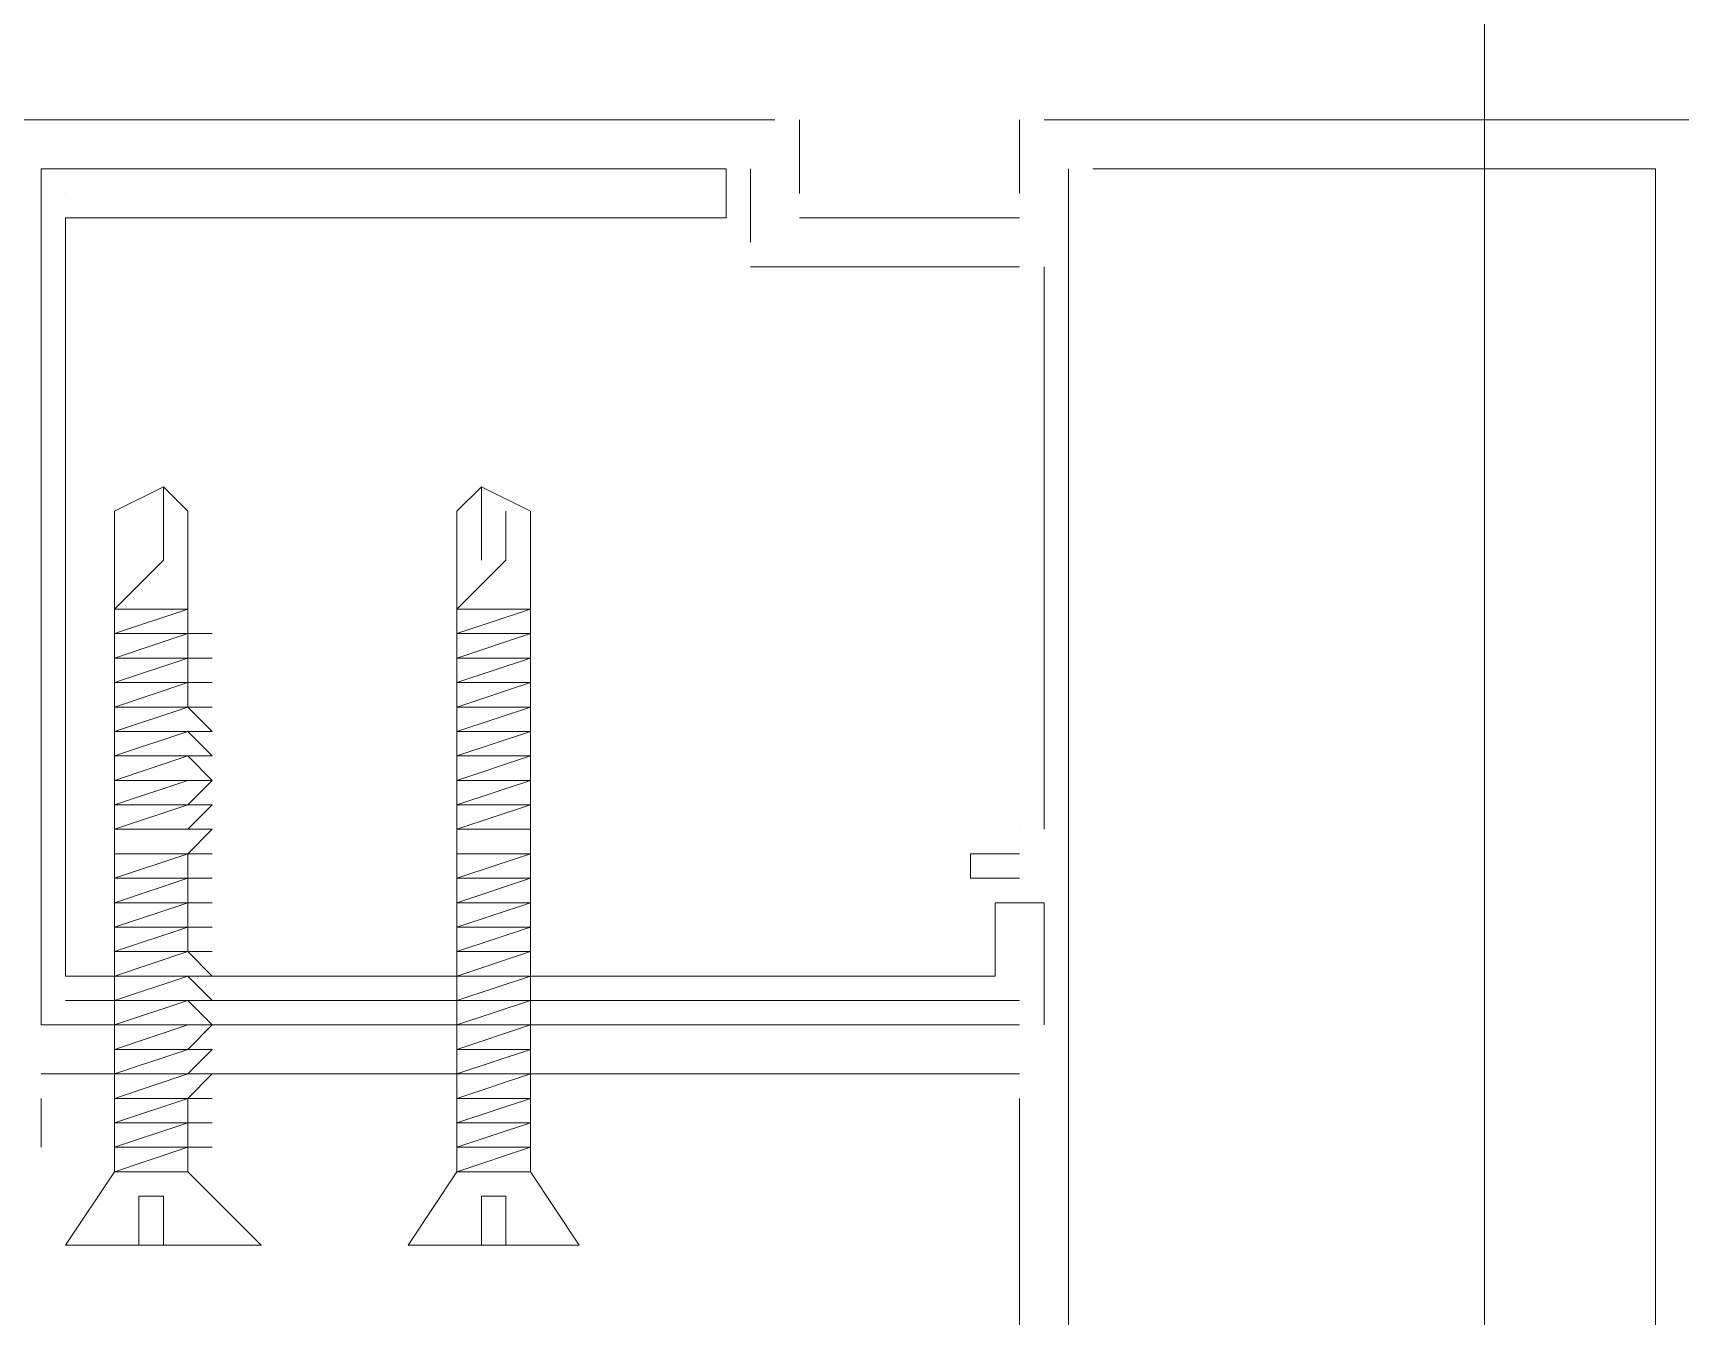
# Model space of a CAD drawing. Header units: millimetres. Extents: x 906 to 41302, y 848 to 28850.
# Drawn here: x 22566.5 to 22637.8, y 18494.5 to 18550 of the extents above; entities that cross this region are included whole.
import ezdxf

# ---------------------------------------------------------------- set-up
doc = ezdxf.new("R2010")
doc.units = ezdxf.units.MM
doc.layers.add('PDF_X-단위세대$및$주동평면도$A-DOOR', color=7, linetype='Continuous')
doc.layers.add('PDF_X-단위세대$및$주동평면도$A-ST-AXIS-CEN', color=7, linetype='Continuous')

msp = doc.modelspace()

# ---------------------------------------------------------------- linework, layer by layer
at = {"layer": 'PDF_X-단위세대$및$주동평면도$A-DOOR', "lineweight": 9}
for points in [[(22598.606, 18546.245), (22582.731, 18546.245), (22555.214, 18546.245)], [(22582.731, 18546.245), (22582.731, 18546.245)], [(22598.606, 18546.245), (22598.606, 18546.245)], [(22599.664, 18543.07), (22599.664, 18546.245)], [(22599.664, 18546.245), (22599.664, 18546.245)], [(22609.189, 18543.07), (22609.189, 18546.245)], [(22609.189, 18546.245), (22609.189, 18546.245)], [(22664.223, 18546.245), (22610.248, 18546.245)], [(22610.248, 18546.245), (22610.248, 18546.245)], [(22609.189, 18507.087), (22566.856, 18507.087), (22566.856, 18544.128), (22596.489, 18544.128)], [(22566.856, 18544.128), (22566.856, 18544.128)], [(22567.914, 18544.128), (22596.489, 18544.128), (22596.489, 18542.012), (22567.914, 18542.012), (22567.914, 18509.203), (22608.131, 18509.203), (22608.131, 18512.378), (22610.248, 18512.378), (22610.248, 18508.145)], [(22567.914, 18544.128), (22567.914, 18544.128)], [(22596.489, 18544.128), (22596.489, 18544.128)], [(22596.489, 18544.128), (22596.489, 18544.128)], [(22597.548, 18544.128), (22597.548, 18540.953)], [(22597.548, 18544.128), (22597.548, 18544.128)], [(22611.306, 18544.128), (22611.306, 18492.27)], [(22611.306, 18544.128), (22611.306, 18544.128)], [(22612.364, 18544.128), (22636.706, 18544.128), (22636.706, 18483.803), (22616.598, 18483.803)], [(22612.364, 18544.128), (22612.364, 18544.128)], [(22636.706, 18544.128), (22636.706, 18544.128)], [(22566.856, 18508.145), (22566.856, 18543.07)], [(22566.856, 18543.07), (22566.856, 18543.07)], [(22567.914, 18543.07), (22567.914, 18543.07)], [(22599.664, 18543.07), (22599.664, 18543.07)], [(22609.189, 18543.07), (22609.189, 18543.07)], [(22567.914, 18542.012), (22567.914, 18542.012)], [(22596.489, 18542.012), (22596.489, 18542.012)], [(22609.189, 18542.012), (22599.664, 18542.012)], [(22599.664, 18542.012), (22599.664, 18542.012)], [(22609.189, 18542.012), (22609.189, 18542.012)], [(22597.548, 18540.953), (22597.548, 18540.953)], [(22597.548, 18539.895), (22609.189, 18539.895)], [(22597.548, 18539.895), (22597.548, 18539.895)], [(22609.189, 18539.895), (22609.189, 18539.895)], [(22610.248, 18515.553), (22610.248, 18539.895)], [(22610.248, 18539.895), (22610.248, 18539.895)], [(22572.148, 18530.37), (22572.148, 18530.37)], [(22572.148, 18530.37), (22572.148, 18527.195), (22572.148, 18529.312)], [(22585.906, 18530.37), (22585.906, 18530.37)], [(22585.906, 18530.37), (22585.906, 18527.195)], [(22573.206, 18529.312), (22573.206, 18529.312)], [(22584.848, 18525.078), (22586.964, 18527.195), (22586.964, 18529.312)], [(22588.023, 18529.312), (22588.023, 18529.312)], [(22570.031, 18525.078), (22572.148, 18527.195)], [(22570.031, 18525.078), (22570.031, 18525.078)], [(22570.031, 18524.02), (22573.206, 18525.078), (22570.031, 18524.02)], [(22573.206, 18525.078), (22573.206, 18525.078)], [(22573.206, 18525.078), (22573.206, 18525.078)], [(22573.206, 18525.078), (22573.206, 18525.078)], [(22573.206, 18524.02), (22573.206, 18525.078), (22573.206, 18524.02)], [(22584.848, 18525.078), (22584.848, 18525.078)], [(22584.848, 18524.02), (22588.023, 18525.078), (22584.848, 18524.02)], [(22588.023, 18525.078), (22588.023, 18525.078)], [(22588.023, 18525.078), (22588.023, 18525.078)], [(22588.023, 18525.078), (22588.023, 18525.078)], [(22588.023, 18524.02), (22588.023, 18525.078), (22588.023, 18524.02)], [(22570.031, 18524.02), (22570.031, 18524.02)], [(22570.031, 18524.02), (22570.031, 18524.02)], [(22570.031, 18524.02), (22570.031, 18524.02)], [(22573.206, 18524.02), (22573.206, 18524.02)], [(22573.206, 18524.02), (22573.206, 18524.02)], [(22573.206, 18524.02), (22573.206, 18524.02)], [(22573.206, 18524.02), (22573.206, 18524.02)], [(22573.206, 18524.02), (22573.206, 18524.02)], [(22573.206, 18524.02), (22573.206, 18524.02)], [(22573.206, 18524.02), (22573.206, 18524.02)], [(22573.206, 18524.02), (22573.206, 18524.02)], [(22573.206, 18524.02), (22573.206, 18524.02)], [(22573.206, 18524.02), (22573.206, 18524.02)], [(22573.206, 18524.02), (22573.206, 18524.02)], [(22574.264, 18524.02), (22574.264, 18524.02)], [(22574.264, 18524.02), (22574.264, 18524.02)], [(22574.264, 18524.02), (22574.264, 18524.02)], [(22574.264, 18524.02), (22574.264, 18524.02)], [(22584.848, 18524.02), (22584.848, 18524.02)], [(22584.848, 18524.02), (22584.848, 18524.02)], [(22584.848, 18524.02), (22584.848, 18524.02)], [(22588.023, 18524.02), (22588.023, 18524.02)], [(22588.023, 18524.02), (22588.023, 18524.02)], [(22588.023, 18524.02), (22588.023, 18524.02)], [(22588.023, 18524.02), (22588.023, 18524.02)], [(22588.023, 18524.02), (22588.023, 18524.02)], [(22588.023, 18524.02), (22588.023, 18524.02)], [(22588.023, 18524.02), (22588.023, 18524.02)], [(22570.031, 18522.962), (22570.031, 18522.962)], [(22570.031, 18522.962), (22570.031, 18522.962)], [(22570.031, 18522.962), (22570.031, 18522.962)], [(22570.031, 18522.962), (22570.031, 18522.962)], [(22570.031, 18522.962), (22570.031, 18522.962)], [(22570.031, 18522.962), (22570.031, 18522.962)], [(22573.206, 18522.962), (22573.206, 18522.962)], [(22573.206, 18522.962), (22573.206, 18522.962)], [(22573.206, 18522.962), (22573.206, 18522.962)], [(22573.206, 18522.962), (22573.206, 18522.962)], [(22573.206, 18522.962), (22573.206, 18522.962)], [(22573.206, 18522.962), (22573.206, 18522.962)], [(22573.206, 18522.962), (22573.206, 18522.962)], [(22573.206, 18522.962), (22573.206, 18522.962)], [(22574.264, 18522.962), (22574.264, 18522.962)], [(22574.264, 18522.962), (22574.264, 18522.962)], [(22574.264, 18522.962), (22574.264, 18522.962)], [(22574.264, 18522.962), (22574.264, 18522.962)], [(22584.848, 18522.962), (22584.848, 18522.962)], [(22584.848, 18522.962), (22584.848, 18522.962)], [(22584.848, 18522.962), (22584.848, 18522.962)], [(22584.848, 18522.962), (22584.848, 18522.962)], [(22584.848, 18522.962), (22584.848, 18522.962)], [(22584.848, 18522.962), (22584.848, 18522.962)], [(22588.023, 18522.962), (22588.023, 18522.962)], [(22588.023, 18522.962), (22588.023, 18522.962)], [(22588.023, 18522.962), (22588.023, 18522.962)], [(22588.023, 18522.962), (22588.023, 18522.962)], [(22588.023, 18522.962), (22588.023, 18522.962)], [(22570.031, 18521.903), (22570.031, 18521.903)], [(22574.264, 18520.845), (22573.206, 18520.845), (22573.206, 18521.903), (22570.031, 18521.903), (22570.031, 18520.845), (22570.031, 18519.787)], [(22570.031, 18521.903), (22570.031, 18521.903)], [(22570.031, 18521.903), (22570.031, 18521.903)], [(22570.031, 18521.903), (22570.031, 18521.903)], [(22570.031, 18521.903), (22570.031, 18521.903)], [(22570.031, 18521.903), (22570.031, 18521.903)], [(22573.206, 18521.903), (22573.206, 18521.903)], [(22573.206, 18521.903), (22573.206, 18521.903)], [(22573.206, 18521.903), (22573.206, 18521.903)], [(22573.206, 18521.903), (22573.206, 18521.903)], [(22573.206, 18521.903), (22573.206, 18521.903)], [(22574.264, 18521.903), (22574.264, 18521.903)], [(22574.264, 18521.903), (22574.264, 18521.903)], [(22584.848, 18521.903), (22584.848, 18521.903)], [(22584.848, 18520.845), (22588.023, 18520.845), (22588.023, 18521.903), (22584.848, 18521.903), (22584.848, 18520.845), (22584.848, 18519.787)], [(22584.848, 18521.903), (22584.848, 18521.903)], [(22584.848, 18521.903), (22584.848, 18521.903)], [(22584.848, 18521.903), (22584.848, 18521.903)], [(22584.848, 18521.903), (22584.848, 18521.903)], [(22584.848, 18521.903), (22584.848, 18521.903)], [(22588.023, 18521.903), (22588.023, 18521.903)], [(22588.023, 18521.903), (22588.023, 18521.903)], [(22588.023, 18521.903), (22588.023, 18521.903)], [(22588.023, 18521.903), (22588.023, 18521.903)], [(22570.031, 18520.845), (22570.031, 18520.845)], [(22570.031, 18520.845), (22570.031, 18520.845)], [(22573.206, 18520.845), (22570.031, 18520.845)], [(22570.031, 18519.787), (22573.206, 18520.845), (22570.031, 18519.787)], [(22570.031, 18520.845), (22570.031, 18520.845)], [(22570.031, 18519.787), (22573.206, 18520.845), (22570.031, 18519.787)], [(22570.031, 18520.845), (22570.031, 18520.845)], [(22573.206, 18520.845), (22573.206, 18520.845)], [(22573.206, 18520.845), (22573.206, 18520.845)], [(22573.206, 18520.845), (22573.206, 18520.845)], [(22573.206, 18520.845), (22573.206, 18520.845)], [(22573.206, 18520.845), (22573.206, 18520.845)], [(22573.206, 18520.845), (22573.206, 18520.845)], [(22573.206, 18520.845), (22573.206, 18520.845)], [(22573.206, 18520.845), (22573.206, 18520.845)], [(22573.206, 18520.845), (22573.206, 18520.845)], [(22574.264, 18520.845), (22574.264, 18520.845)], [(22574.264, 18520.845), (22574.264, 18520.845)], [(22584.848, 18520.845), (22584.848, 18520.845)], [(22584.848, 18520.845), (22584.848, 18520.845)], [(22584.848, 18519.787), (22588.023, 18520.845), (22584.848, 18519.787)], [(22584.848, 18520.845), (22584.848, 18520.845)], [(22584.848, 18519.787), (22588.023, 18520.845), (22584.848, 18519.787)], [(22584.848, 18520.845), (22584.848, 18520.845)], [(22588.023, 18520.845), (22588.023, 18520.845)], [(22588.023, 18520.845), (22588.023, 18520.845)], [(22588.023, 18520.845), (22588.023, 18520.845)], [(22588.023, 18520.845), (22588.023, 18520.845)], [(22588.023, 18520.845), (22588.023, 18520.845)], [(22588.023, 18520.845), (22588.023, 18520.845)], [(22588.023, 18520.845), (22588.023, 18520.845)], [(22588.023, 18520.845), (22588.023, 18520.845)], [(22588.023, 18520.845), (22588.023, 18520.845)], [(22570.031, 18519.787), (22570.031, 18519.787)], [(22570.031, 18519.787), (22570.031, 18519.787)], [(22570.031, 18519.787), (22570.031, 18519.787)], [(22573.206, 18519.787), (22570.031, 18518.728)], [(22570.031, 18519.787), (22570.031, 18519.787)], [(22570.031, 18519.787), (22570.031, 18519.787)], [(22573.206, 18519.787), (22573.206, 18519.787)], [(22573.206, 18519.787), (22573.206, 18519.787)], [(22573.206, 18519.787), (22573.206, 18519.787)], [(22573.206, 18519.787), (22573.206, 18519.787)], [(22573.206, 18519.787), (22573.206, 18519.787)], [(22573.206, 18519.787), (22573.206, 18519.787)], [(22574.264, 18519.787), (22574.264, 18519.787)], [(22574.264, 18519.787), (22574.264, 18519.787)], [(22574.264, 18519.787), (22574.264, 18519.787)], [(22574.264, 18519.787), (22574.264, 18519.787)], [(22584.848, 18519.787), (22584.848, 18519.787)], [(22584.848, 18519.787), (22584.848, 18519.787)], [(22584.848, 18519.787), (22584.848, 18519.787)], [(22588.023, 18519.787), (22584.848, 18518.728)], [(22584.848, 18519.787), (22584.848, 18519.787)], [(22584.848, 18519.787), (22584.848, 18519.787)], [(22588.023, 18519.787), (22588.023, 18519.787)], [(22588.023, 18519.787), (22588.023, 18519.787)], [(22588.023, 18519.787), (22588.023, 18519.787)], [(22588.023, 18519.787), (22588.023, 18519.787)], [(22588.023, 18519.787), (22588.023, 18519.787)], [(22588.023, 18519.787), (22588.023, 18519.787)], [(22570.031, 18518.728), (22570.031, 18518.728)], [(22573.206, 18518.728), (22570.031, 18517.67)], [(22570.031, 18518.728), (22570.031, 18518.728)], [(22570.031, 18518.728), (22570.031, 18518.728)], [(22570.031, 18518.728), (22570.031, 18518.728)], [(22573.206, 18518.728), (22573.206, 18518.728)], [(22573.206, 18518.728), (22573.206, 18518.728)], [(22573.206, 18518.728), (22573.206, 18518.728)], [(22573.206, 18518.728), (22573.206, 18518.728)], [(22573.206, 18518.728), (22573.206, 18518.728)], [(22574.264, 18518.728), (22574.264, 18518.728)], [(22574.264, 18518.728), (22574.264, 18518.728)], [(22584.848, 18518.728), (22584.848, 18518.728)], [(22588.023, 18518.728), (22584.848, 18517.67)], [(22584.848, 18518.728), (22584.848, 18518.728)], [(22584.848, 18518.728), (22584.848, 18518.728)], [(22584.848, 18518.728), (22584.848, 18518.728)], [(22588.023, 18518.728), (22588.023, 18518.728)], [(22588.023, 18518.728), (22588.023, 18518.728)], [(22588.023, 18518.728), (22588.023, 18518.728)], [(22588.023, 18518.728), (22588.023, 18518.728)], [(22588.023, 18518.728), (22588.023, 18518.728)], [(22570.031, 18517.67), (22570.031, 18517.67)], [(22570.031, 18517.67), (22570.031, 18517.67)], [(22570.031, 18517.67), (22570.031, 18517.67)], [(22570.031, 18517.67), (22570.031, 18517.67)], [(22573.206, 18517.67), (22573.206, 18517.67)], [(22573.206, 18517.67), (22573.206, 18517.67)], [(22573.206, 18517.67), (22573.206, 18517.67)], [(22574.264, 18517.67), (22574.264, 18517.67)], [(22574.264, 18517.67), (22574.264, 18517.67)], [(22574.264, 18517.67), (22574.264, 18517.67)], [(22574.264, 18517.67), (22574.264, 18517.67)], [(22584.848, 18517.67), (22584.848, 18517.67)], [(22584.848, 18517.67), (22584.848, 18517.67)], [(22584.848, 18517.67), (22584.848, 18517.67)], [(22584.848, 18517.67), (22584.848, 18517.67)], [(22588.023, 18517.67), (22588.023, 18517.67)], [(22588.023, 18517.67), (22588.023, 18517.67)], [(22588.023, 18517.67), (22588.023, 18517.67)], [(22588.023, 18517.67), (22588.023, 18517.67)], [(22570.031, 18516.612), (22570.031, 18516.612)], [(22570.031, 18516.612), (22570.031, 18516.612)], [(22570.031, 18516.612), (22570.031, 18516.612)], [(22573.206, 18516.612), (22573.206, 18516.612)], [(22573.206, 18516.612), (22573.206, 18516.612)], [(22573.206, 18516.612), (22573.206, 18516.612)], [(22573.206, 18516.612), (22573.206, 18516.612)], [(22574.264, 18516.612), (22574.264, 18516.612)], [(22574.264, 18516.612), (22574.264, 18516.612)], [(22584.848, 18516.612), (22584.848, 18516.612)], [(22584.848, 18516.612), (22584.848, 18516.612)], [(22584.848, 18516.612), (22584.848, 18516.612)], [(22588.023, 18516.612), (22588.023, 18516.612)], [(22588.023, 18516.612), (22588.023, 18516.612)], [(22588.023, 18516.612), (22588.023, 18516.612)], [(22588.023, 18516.612), (22588.023, 18516.612)], [(22588.023, 18516.612), (22588.023, 18516.612)], [(22570.031, 18515.553), (22570.031, 18515.553)], [(22570.031, 18515.553), (22570.031, 18515.553)], [(22570.031, 18515.553), (22570.031, 18515.553)], [(22570.031, 18515.553), (22570.031, 18515.553)], [(22570.031, 18515.553), (22570.031, 18515.553)], [(22570.031, 18515.553), (22573.206, 18515.553), (22570.031, 18515.553)], [(22570.031, 18515.553), (22570.031, 18515.553)], [(22570.031, 18515.553), (22570.031, 18515.553)], [(22570.031, 18515.553), (22570.031, 18515.553)], [(22573.206, 18515.553), (22573.206, 18515.553)], [(22573.206, 18515.553), (22573.206, 18515.553)], [(22573.206, 18515.553), (22573.206, 18515.553)], [(22573.206, 18515.553), (22573.206, 18515.553)], [(22573.206, 18515.553), (22573.206, 18515.553)], [(22573.206, 18515.553), (22573.206, 18515.553)], [(22574.264, 18515.553), (22574.264, 18515.553)], [(22574.264, 18515.553), (22574.264, 18515.553)], [(22574.264, 18515.553), (22574.264, 18515.553)], [(22574.264, 18515.553), (22574.264, 18515.553)], [(22584.848, 18515.553), (22584.848, 18515.553)], [(22584.848, 18515.553), (22584.848, 18515.553)], [(22584.848, 18515.553), (22584.848, 18515.553)], [(22584.848, 18515.553), (22584.848, 18515.553)], [(22584.848, 18515.553), (22584.848, 18515.553)], [(22584.848, 18515.553), (22588.023, 18515.553), (22584.848, 18515.553)], [(22584.848, 18515.553), (22584.848, 18515.553)], [(22584.848, 18515.553), (22584.848, 18515.553)], [(22584.848, 18515.553), (22584.848, 18515.553)], [(22588.023, 18515.553), (22588.023, 18515.553)], [(22588.023, 18515.553), (22588.023, 18515.553)], [(22588.023, 18515.553), (22588.023, 18515.553)], [(22588.023, 18515.553), (22588.023, 18515.553)], [(22588.023, 18515.553), (22588.023, 18515.553)], [(22588.023, 18515.553), (22588.023, 18515.553)], [(22588.023, 18515.553), (22588.023, 18515.553)], [(22609.189, 18515.553), (22609.189, 18515.553)], [(22610.248, 18515.553), (22610.248, 18515.553)], [(22570.031, 18514.495), (22570.031, 18514.495)], [(22570.031, 18514.495), (22570.031, 18514.495)], [(22573.206, 18514.495), (22570.031, 18514.495), (22573.206, 18514.495)], [(22570.031, 18514.495), (22570.031, 18514.495)], [(22573.206, 18514.495), (22570.031, 18514.495), (22573.206, 18514.495)], [(22570.031, 18514.495), (22570.031, 18514.495)], [(22570.031, 18514.495), (22570.031, 18514.495)], [(22570.031, 18514.495), (22570.031, 18514.495)], [(22573.206, 18514.495), (22573.206, 18514.495)], [(22573.206, 18514.495), (22573.206, 18514.495)], [(22573.206, 18514.495), (22573.206, 18514.495)], [(22573.206, 18514.495), (22573.206, 18514.495)], [(22573.206, 18514.495), (22573.206, 18514.495)], [(22573.206, 18514.495), (22573.206, 18514.495)], [(22573.206, 18514.495), (22573.206, 18514.495)], [(22573.206, 18514.495), (22573.206, 18514.495)], [(22573.206, 18514.495), (22573.206, 18514.495)], [(22574.264, 18514.495), (22574.264, 18514.495)], [(22574.264, 18514.495), (22574.264, 18514.495)], [(22574.264, 18514.495), (22574.264, 18514.495)], [(22574.264, 18514.495), (22574.264, 18514.495)], [(22584.848, 18514.495), (22584.848, 18514.495)], [(22584.848, 18514.495), (22584.848, 18514.495)], [(22588.023, 18514.495), (22584.848, 18514.495), (22588.023, 18514.495)], [(22584.848, 18514.495), (22584.848, 18514.495)], [(22588.023, 18514.495), (22584.848, 18514.495), (22588.023, 18514.495)], [(22584.848, 18514.495), (22584.848, 18514.495)], [(22584.848, 18514.495), (22584.848, 18514.495)], [(22584.848, 18514.495), (22584.848, 18514.495)], [(22588.023, 18514.495), (22588.023, 18514.495)], [(22588.023, 18514.495), (22588.023, 18514.495)], [(22588.023, 18514.495), (22588.023, 18514.495)], [(22588.023, 18514.495), (22588.023, 18514.495)], [(22588.023, 18514.495), (22588.023, 18514.495)], [(22588.023, 18514.495), (22588.023, 18514.495)], [(22609.189, 18513.437), (22607.073, 18513.437), (22607.073, 18514.495), (22609.189, 18514.495)], [(22607.073, 18514.495), (22607.073, 18514.495)], [(22607.073, 18514.495), (22607.073, 18514.495)], [(22609.189, 18514.495), (22609.189, 18514.495)], [(22570.031, 18511.32), (22570.031, 18512.378), (22573.206, 18512.378), (22574.264, 18512.378), (22573.206, 18512.378), (22574.264, 18512.378), (22573.206, 18512.378), (22573.206, 18513.437), (22570.031, 18513.437)], [(22570.031, 18513.437), (22570.031, 18513.437)], [(22570.031, 18513.437), (22570.031, 18513.437)], [(22570.031, 18513.437), (22570.031, 18513.437)], [(22570.031, 18513.437), (22570.031, 18513.437)], [(22573.206, 18513.437), (22573.206, 18513.437)], [(22573.206, 18513.437), (22573.206, 18513.437)], [(22573.206, 18513.437), (22573.206, 18513.437)], [(22573.206, 18513.437), (22573.206, 18513.437)], [(22573.206, 18513.437), (22573.206, 18513.437)], [(22574.264, 18513.437), (22574.264, 18513.437)], [(22574.264, 18513.437), (22574.264, 18513.437)], [(22584.848, 18511.32), (22584.848, 18512.378), (22588.023, 18512.378), (22588.023, 18513.437), (22584.848, 18513.437)], [(22584.848, 18513.437), (22584.848, 18513.437)], [(22584.848, 18513.437), (22584.848, 18513.437)], [(22584.848, 18513.437), (22584.848, 18513.437)], [(22584.848, 18513.437), (22584.848, 18513.437)], [(22588.023, 18513.437), (22588.023, 18513.437)], [(22588.023, 18513.437), (22588.023, 18513.437)], [(22588.023, 18513.437), (22588.023, 18513.437)], [(22607.073, 18513.437), (22607.073, 18513.437)], [(22609.189, 18513.437), (22609.189, 18513.437)], [(22570.031, 18512.378), (22570.031, 18512.378)], [(22570.031, 18512.378), (22570.031, 18512.378)], [(22570.031, 18512.378), (22570.031, 18512.378)], [(22570.031, 18511.32), (22573.206, 18512.378), (22570.031, 18511.32)], [(22570.031, 18512.378), (22570.031, 18512.378)], [(22573.206, 18512.378), (22573.206, 18512.378)], [(22573.206, 18512.378), (22573.206, 18512.378)], [(22573.206, 18512.378), (22573.206, 18512.378)], [(22573.206, 18512.378), (22573.206, 18512.378)], [(22573.206, 18511.32), (22573.206, 18512.378), (22573.206, 18511.32)], [(22573.206, 18512.378), (22573.206, 18512.378)], [(22573.206, 18512.378), (22573.206, 18512.378)], [(22574.264, 18512.378), (22574.264, 18512.378)], [(22584.848, 18512.378), (22584.848, 18512.378)], [(22584.848, 18512.378), (22584.848, 18512.378)], [(22584.848, 18512.378), (22584.848, 18512.378)], [(22584.848, 18511.32), (22588.023, 18512.378), (22584.848, 18511.32)], [(22584.848, 18512.378), (22584.848, 18512.378)], [(22588.023, 18512.378), (22588.023, 18512.378)], [(22588.023, 18512.378), (22588.023, 18512.378)], [(22588.023, 18512.378), (22588.023, 18512.378)], [(22588.023, 18511.32), (22588.023, 18512.378), (22588.023, 18511.32)], [(22588.023, 18512.378), (22588.023, 18512.378)], [(22608.131, 18512.378), (22608.131, 18512.378)], [(22609.189, 18512.378), (22609.189, 18512.378)], [(22610.248, 18512.378), (22610.248, 18512.378)], [(22610.248, 18507.087), (22610.248, 18512.378)], [(22610.248, 18512.378), (22610.248, 18512.378)], [(22570.031, 18511.32), (22570.031, 18511.32)], [(22570.031, 18511.32), (22570.031, 18511.32)], [(22570.031, 18511.32), (22570.031, 18511.32)], [(22570.031, 18511.32), (22570.031, 18511.32)], [(22570.031, 18511.32), (22570.031, 18511.32)], [(22570.031, 18511.32), (22570.031, 18511.32)], [(22573.206, 18511.32), (22573.206, 18511.32)], [(22573.206, 18511.32), (22573.206, 18511.32)], [(22573.206, 18511.32), (22573.206, 18511.32)], [(22573.206, 18511.32), (22573.206, 18511.32)], [(22573.206, 18511.32), (22573.206, 18511.32)], [(22573.206, 18511.32), (22573.206, 18511.32)], [(22573.206, 18511.32), (22573.206, 18511.32)], [(22573.206, 18511.32), (22573.206, 18511.32)], [(22573.206, 18511.32), (22573.206, 18511.32)], [(22573.206, 18511.32), (22573.206, 18511.32)], [(22573.206, 18511.32), (22573.206, 18511.32)], [(22574.264, 18511.32), (22574.264, 18511.32)], [(22574.264, 18511.32), (22574.264, 18511.32)], [(22574.264, 18511.32), (22574.264, 18511.32)], [(22574.264, 18511.32), (22574.264, 18511.32)], [(22584.848, 18511.32), (22584.848, 18511.32)], [(22584.848, 18511.32), (22584.848, 18511.32)], [(22584.848, 18511.32), (22584.848, 18511.32)], [(22584.848, 18511.32), (22584.848, 18511.32)], [(22584.848, 18511.32), (22584.848, 18511.32)], [(22584.848, 18511.32), (22584.848, 18511.32)], [(22588.023, 18511.32), (22588.023, 18511.32)], [(22588.023, 18511.32), (22588.023, 18511.32)], [(22588.023, 18511.32), (22588.023, 18511.32)], [(22588.023, 18511.32), (22588.023, 18511.32)], [(22588.023, 18511.32), (22588.023, 18511.32)], [(22588.023, 18511.32), (22588.023, 18511.32)], [(22588.023, 18511.32), (22588.023, 18511.32)], [(22570.031, 18510.262), (22570.031, 18510.262)], [(22570.031, 18510.262), (22570.031, 18510.262)], [(22573.206, 18510.262), (22570.031, 18509.203), (22573.206, 18510.262)], [(22570.031, 18510.262), (22570.031, 18510.262)], [(22570.031, 18510.262), (22570.031, 18510.262)], [(22570.031, 18510.262), (22570.031, 18510.262)], [(22570.031, 18510.262), (22570.031, 18510.262)], [(22570.031, 18510.262), (22570.031, 18510.262)], [(22573.206, 18510.262), (22570.031, 18509.203)], [(22570.031, 18510.262), (22570.031, 18510.262)], [(22573.206, 18510.262), (22573.206, 18510.262)], [(22573.206, 18510.262), (22573.206, 18510.262)], [(22573.206, 18510.262), (22573.206, 18510.262)], [(22573.206, 18510.262), (22573.206, 18510.262)], [(22573.206, 18510.262), (22573.206, 18510.262)], [(22573.206, 18510.262), (22573.206, 18510.262)], [(22573.206, 18510.262), (22573.206, 18510.262)], [(22574.264, 18510.262), (22574.264, 18510.262)], [(22574.264, 18510.262), (22574.264, 18510.262)], [(22574.264, 18510.262), (22574.264, 18510.262)], [(22574.264, 18510.262), (22574.264, 18510.262)], [(22584.848, 18510.262), (22584.848, 18510.262)], [(22584.848, 18510.262), (22584.848, 18510.262)], [(22588.023, 18510.262), (22584.848, 18509.203), (22588.023, 18510.262)], [(22584.848, 18510.262), (22584.848, 18510.262)], [(22584.848, 18510.262), (22584.848, 18510.262)], [(22584.848, 18510.262), (22584.848, 18510.262)], [(22584.848, 18510.262), (22584.848, 18510.262)], [(22584.848, 18510.262), (22584.848, 18510.262)], [(22588.023, 18510.262), (22584.848, 18509.203)], [(22584.848, 18510.262), (22584.848, 18510.262)], [(22588.023, 18510.262), (22588.023, 18510.262)], [(22588.023, 18510.262), (22588.023, 18510.262)], [(22588.023, 18510.262), (22588.023, 18510.262)], [(22588.023, 18510.262), (22588.023, 18510.262)], [(22588.023, 18510.262), (22588.023, 18510.262)], [(22567.914, 18509.203), (22567.914, 18509.203)], [(22570.031, 18509.203), (22570.031, 18509.203)], [(22570.031, 18509.203), (22570.031, 18509.203)], [(22570.031, 18509.203), (22570.031, 18509.203)], [(22570.031, 18509.203), (22570.031, 18509.203)], [(22570.031, 18509.203), (22570.031, 18509.203)], [(22570.031, 18509.203), (22570.031, 18509.203)], [(22570.031, 18509.203), (22570.031, 18509.203)], [(22570.031, 18509.203), (22570.031, 18509.203)], [(22573.206, 18509.203), (22573.206, 18509.203)], [(22573.206, 18509.203), (22573.206, 18509.203)], [(22573.206, 18509.203), (22573.206, 18509.203)], [(22573.206, 18509.203), (22573.206, 18509.203)], [(22573.206, 18509.203), (22574.264, 18508.145), (22573.206, 18509.203)], [(22573.206, 18509.203), (22573.206, 18509.203)], [(22574.264, 18509.203), (22574.264, 18509.203)], [(22574.264, 18509.203), (22574.264, 18509.203)], [(22584.848, 18509.203), (22584.848, 18509.203)], [(22584.848, 18509.203), (22584.848, 18509.203)], [(22584.848, 18509.203), (22584.848, 18509.203)], [(22584.848, 18509.203), (22584.848, 18509.203)], [(22584.848, 18509.203), (22584.848, 18509.203)], [(22584.848, 18509.203), (22584.848, 18509.203)], [(22584.848, 18509.203), (22584.848, 18509.203)], [(22584.848, 18509.203), (22584.848, 18509.203)], [(22588.023, 18509.203), (22588.023, 18509.203)], [(22588.023, 18509.203), (22588.023, 18509.203)], [(22588.023, 18509.203), (22588.023, 18509.203)], [(22588.023, 18509.203), (22588.023, 18509.203)], [(22588.023, 18509.203), (22588.023, 18509.203)], [(22588.023, 18509.203), (22588.023, 18508.145), (22588.023, 18509.203)], [(22588.023, 18509.203), (22588.023, 18509.203)], [(22608.131, 18509.203), (22608.131, 18509.203)], [(22566.856, 18508.145), (22566.856, 18508.145)], [(22567.914, 18508.145), (22567.914, 18508.145)], [(22567.914, 18508.145), (22609.189, 18508.145)], [(22570.031, 18508.145), (22570.031, 18508.145)], [(22570.031, 18508.145), (22570.031, 18508.145)], [(22570.031, 18508.145), (22570.031, 18508.145)], [(22570.031, 18508.145), (22570.031, 18508.145)], [(22570.031, 18508.145), (22570.031, 18508.145)], [(22570.031, 18508.145), (22570.031, 18508.145)], [(22570.031, 18508.145), (22570.031, 18508.145)], [(22573.206, 18508.145), (22573.206, 18508.145)], [(22573.206, 18508.145), (22573.206, 18508.145)], [(22573.206, 18508.145), (22573.206, 18508.145)], [(22573.206, 18508.145), (22573.206, 18508.145)], [(22573.206, 18508.145), (22573.206, 18508.145)], [(22573.206, 18508.145), (22573.206, 18508.145)], [(22574.264, 18508.145), (22574.264, 18508.145)], [(22574.264, 18508.145), (22574.264, 18508.145)], [(22574.264, 18508.145), (22574.264, 18508.145)], [(22574.264, 18508.145), (22574.264, 18508.145)], [(22584.848, 18508.145), (22584.848, 18508.145)], [(22584.848, 18508.145), (22584.848, 18508.145)], [(22584.848, 18508.145), (22584.848, 18508.145)], [(22584.848, 18508.145), (22584.848, 18508.145)], [(22584.848, 18508.145), (22584.848, 18508.145)], [(22584.848, 18508.145), (22584.848, 18508.145)], [(22584.848, 18508.145), (22584.848, 18508.145)], [(22588.023, 18508.145), (22588.023, 18508.145)], [(22588.023, 18508.145), (22588.023, 18508.145)], [(22588.023, 18508.145), (22588.023, 18508.145)], [(22588.023, 18508.145), (22588.023, 18508.145)], [(22588.023, 18508.145), (22588.023, 18508.145)], [(22588.023, 18508.145), (22588.023, 18508.145)], [(22588.023, 18508.145), (22588.023, 18508.145)], [(22609.189, 18508.145), (22609.189, 18508.145)], [(22610.248, 18508.145), (22610.248, 18508.145)], [(22566.856, 18507.087), (22566.856, 18507.087)], [(22570.031, 18507.087), (22570.031, 18507.087)], [(22570.031, 18507.087), (22570.031, 18507.087)], [(22570.031, 18507.087), (22570.031, 18507.087)], [(22570.031, 18507.087), (22570.031, 18507.087)], [(22570.031, 18507.087), (22570.031, 18507.087)], [(22573.206, 18507.087), (22573.206, 18507.087)], [(22573.206, 18507.087), (22573.206, 18507.087)], [(22573.206, 18507.087), (22573.206, 18507.087)], [(22573.206, 18507.087), (22573.206, 18507.087)], [(22573.206, 18507.087), (22573.206, 18507.087)], [(22573.206, 18507.087), (22573.206, 18507.087)], [(22573.206, 18507.087), (22573.206, 18507.087)], [(22573.206, 18507.087), (22573.206, 18507.087)], [(22574.264, 18507.087), (22574.264, 18507.087)], [(22574.264, 18507.087), (22574.264, 18507.087)], [(22574.264, 18507.087), (22574.264, 18507.087)], [(22574.264, 18507.087), (22574.264, 18507.087)], [(22574.264, 18507.087), (22574.264, 18507.087)], [(22574.264, 18507.087), (22574.264, 18507.087)], [(22574.264, 18507.087), (22574.264, 18507.087)], [(22574.264, 18507.087), (22574.264, 18507.087)], [(22584.848, 18507.087), (22584.848, 18507.087)], [(22584.848, 18507.087), (22584.848, 18507.087)], [(22584.848, 18507.087), (22584.848, 18507.087)], [(22584.848, 18507.087), (22584.848, 18507.087)], [(22584.848, 18507.087), (22584.848, 18507.087)], [(22588.023, 18507.087), (22588.023, 18507.087)], [(22588.023, 18507.087), (22588.023, 18507.087)], [(22588.023, 18507.087), (22588.023, 18507.087)], [(22588.023, 18507.087), (22588.023, 18507.087)], [(22588.023, 18507.087), (22588.023, 18507.087)], [(22588.023, 18507.087), (22588.023, 18507.087)], [(22588.023, 18507.087), (22588.023, 18507.087)], [(22588.023, 18507.087), (22588.023, 18507.087)], [(22609.189, 18507.087), (22609.189, 18507.087)], [(22610.248, 18507.087), (22610.248, 18507.087)], [(22570.031, 18506.028), (22570.031, 18506.028)], [(22570.031, 18506.028), (22570.031, 18506.028)], [(22570.031, 18506.028), (22570.031, 18506.028)], [(22570.031, 18506.028), (22570.031, 18506.028)], [(22570.031, 18506.028), (22570.031, 18506.028)], [(22570.031, 18506.028), (22570.031, 18506.028)], [(22570.031, 18506.028), (22570.031, 18506.028)], [(22573.206, 18506.028), (22573.206, 18506.028)], [(22573.206, 18506.028), (22573.206, 18506.028)], [(22573.206, 18506.028), (22573.206, 18506.028)], [(22573.206, 18506.028), (22573.206, 18506.028)], [(22573.206, 18506.028), (22573.206, 18506.028)], [(22573.206, 18506.028), (22573.206, 18506.028)], [(22574.264, 18506.028), (22574.264, 18506.028)], [(22574.264, 18506.028), (22574.264, 18506.028)], [(22574.264, 18506.028), (22574.264, 18506.028)], [(22574.264, 18506.028), (22574.264, 18506.028)], [(22584.848, 18506.028), (22584.848, 18506.028)], [(22584.848, 18506.028), (22584.848, 18506.028)], [(22584.848, 18506.028), (22584.848, 18506.028)], [(22584.848, 18506.028), (22584.848, 18506.028)], [(22584.848, 18506.028), (22584.848, 18506.028)], [(22584.848, 18506.028), (22584.848, 18506.028)], [(22584.848, 18506.028), (22584.848, 18506.028)], [(22588.023, 18506.028), (22588.023, 18506.028)], [(22588.023, 18506.028), (22588.023, 18506.028)], [(22588.023, 18506.028), (22588.023, 18506.028)], [(22588.023, 18506.028), (22588.023, 18506.028)], [(22588.023, 18506.028), (22588.023, 18506.028)], [(22588.023, 18506.028), (22588.023, 18506.028)], [(22566.856, 18504.97), (22609.189, 18504.97)], [(22566.856, 18504.97), (22566.856, 18504.97)], [(22573.206, 18504.97), (22574.264, 18504.97), (22573.206, 18503.912), (22574.264, 18503.912), (22573.206, 18503.912), (22573.206, 18502.853), (22574.264, 18502.853), (22573.206, 18502.853), (22573.206, 18501.795), (22573.206, 18500.737), (22576.381, 18497.562), (22567.914, 18497.562), (22570.031, 18500.737), (22573.206, 18500.737), (22576.381, 18497.562), (22567.914, 18497.562), (22570.031, 18500.737), (22573.206, 18500.737), (22572.148, 18500.737)], [(22570.031, 18504.97), (22570.031, 18503.912), (22573.206, 18504.97), (22570.031, 18504.97), (22570.031, 18503.912), (22570.031, 18502.853), (22570.031, 18501.795)], [(22570.031, 18504.97), (22570.031, 18504.97)], [(22570.031, 18504.97), (22570.031, 18504.97)], [(22570.031, 18504.97), (22570.031, 18504.97)], [(22570.031, 18504.97), (22570.031, 18504.97)], [(22570.031, 18504.97), (22570.031, 18504.97)], [(22570.031, 18504.97), (22570.031, 18504.97)], [(22573.206, 18504.97), (22573.206, 18504.97)], [(22573.206, 18504.97), (22573.206, 18504.97)], [(22573.206, 18504.97), (22573.206, 18504.97)], [(22588.023, 18504.97), (22588.023, 18503.912), (22588.023, 18502.853), (22588.023, 18501.795), (22588.023, 18500.737), (22590.139, 18497.562), (22582.731, 18497.562), (22584.848, 18500.737), (22588.023, 18500.737), (22590.139, 18497.562), (22582.731, 18497.562), (22584.848, 18500.737), (22588.023, 18500.737), (22586.964, 18500.737)], [(22584.848, 18504.97), (22584.848, 18503.912), (22588.023, 18504.97), (22584.848, 18504.97), (22584.848, 18503.912), (22584.848, 18502.853), (22584.848, 18501.795)], [(22584.848, 18504.97), (22584.848, 18504.97)], [(22584.848, 18504.97), (22584.848, 18504.97)], [(22584.848, 18504.97), (22584.848, 18504.97)], [(22584.848, 18504.97), (22584.848, 18504.97)], [(22584.848, 18504.97), (22584.848, 18504.97)], [(22584.848, 18504.97), (22584.848, 18504.97)], [(22588.023, 18504.97), (22588.023, 18504.97)], [(22588.023, 18504.97), (22588.023, 18504.97)], [(22588.023, 18504.97), (22588.023, 18504.97)], [(22609.189, 18504.97), (22609.189, 18504.97)], [(22566.856, 18503.912), (22566.856, 18501.795)], [(22566.856, 18503.912), (22566.856, 18503.912)], [(22570.031, 18503.912), (22570.031, 18503.912)], [(22570.031, 18503.912), (22570.031, 18503.912)], [(22570.031, 18503.912), (22570.031, 18503.912)], [(22570.031, 18503.912), (22570.031, 18503.912)], [(22570.031, 18503.912), (22570.031, 18503.912)], [(22570.031, 18503.912), (22570.031, 18503.912)], [(22570.031, 18503.912), (22573.206, 18503.912), (22570.031, 18503.912)], [(22570.031, 18503.912), (22570.031, 18503.912)], [(22573.206, 18503.912), (22573.206, 18503.912)], [(22573.206, 18503.912), (22573.206, 18503.912)], [(22573.206, 18503.912), (22573.206, 18503.912)], [(22573.206, 18503.912), (22573.206, 18503.912)], [(22574.264, 18503.912), (22574.264, 18503.912)], [(22584.848, 18503.912), (22584.848, 18503.912)], [(22584.848, 18503.912), (22584.848, 18503.912)], [(22584.848, 18503.912), (22584.848, 18503.912)], [(22584.848, 18503.912), (22584.848, 18503.912)], [(22584.848, 18503.912), (22584.848, 18503.912)], [(22584.848, 18503.912), (22584.848, 18503.912)], [(22584.848, 18503.912), (22588.023, 18503.912), (22584.848, 18503.912)], [(22584.848, 18503.912), (22584.848, 18503.912)], [(22588.023, 18503.912), (22588.023, 18503.912)], [(22588.023, 18503.912), (22588.023, 18503.912)], [(22588.023, 18503.912), (22588.023, 18503.912)], [(22588.023, 18503.912), (22588.023, 18503.912)], [(22609.189, 18503.912), (22609.189, 18489.095)], [(22609.189, 18503.912), (22609.189, 18503.912)], [(22570.031, 18502.853), (22570.031, 18502.853)], [(22570.031, 18502.853), (22570.031, 18502.853)], [(22570.031, 18502.853), (22570.031, 18502.853)], [(22573.206, 18502.853), (22573.206, 18502.853)], [(22573.206, 18502.853), (22573.206, 18502.853)], [(22573.206, 18502.853), (22573.206, 18502.853)], [(22574.264, 18502.853), (22574.264, 18502.853)], [(22584.848, 18502.853), (22584.848, 18502.853)], [(22584.848, 18502.853), (22584.848, 18502.853)], [(22584.848, 18502.853), (22584.848, 18502.853)], [(22588.023, 18502.853), (22588.023, 18502.853)], [(22588.023, 18502.853), (22588.023, 18502.853)], [(22566.856, 18501.795), (22566.856, 18501.795)], [(22570.031, 18501.795), (22570.031, 18501.795)], [(22570.031, 18501.795), (22570.031, 18501.795)], [(22573.206, 18501.795), (22573.206, 18501.795)], [(22573.206, 18501.795), (22573.206, 18501.795)], [(22574.264, 18501.795), (22574.264, 18501.795)], [(22584.848, 18501.795), (22584.848, 18501.795)], [(22584.848, 18501.795), (22584.848, 18501.795)], [(22588.023, 18501.795), (22588.023, 18501.795)], [(22570.031, 18500.737), (22570.031, 18500.737)], [(22573.206, 18500.737), (22573.206, 18500.737)], [(22573.206, 18500.737), (22573.206, 18500.737)], [(22584.848, 18500.737), (22584.848, 18500.737)], [(22588.023, 18500.737), (22588.023, 18500.737)], [(22588.023, 18500.737), (22588.023, 18500.737)], [(22572.148, 18497.562), (22572.148, 18499.678), (22571.089, 18499.678), (22571.089, 18497.562)], [(22586.964, 18497.562), (22586.964, 18499.678), (22585.906, 18499.678), (22585.906, 18497.562)], [(22576.381, 18497.562), (22576.381, 18497.562)], [(22590.139, 18497.562), (22590.139, 18497.562)]]:
    msp.add_lwpolyline(points, dxfattribs=at)
for points in [[(22570.031, 18529.312), (22572.148, 18530.37), (22573.206, 18529.312), (22573.206, 18525.078), (22570.031, 18525.078)], [(22584.848, 18529.312), (22585.906, 18530.37), (22588.023, 18529.312), (22588.023, 18525.078), (22584.848, 18525.078)], [(22570.031, 18524.02), (22573.206, 18525.078), (22573.206, 18524.02)], [(22570.031, 18524.02), (22570.031, 18525.078)], [(22573.206, 18522.962), (22570.031, 18521.903), (22570.031, 18522.962), (22570.031, 18524.02), (22573.206, 18525.078), (22573.206, 18524.02), (22574.264, 18524.02), (22573.206, 18524.02), (22573.206, 18522.962), (22574.264, 18522.962)], [(22584.848, 18524.02), (22588.023, 18525.078), (22588.023, 18524.02)], [(22584.848, 18524.02), (22584.848, 18525.078)], [(22588.023, 18522.962), (22584.848, 18521.903), (22584.848, 18522.962), (22584.848, 18524.02), (22588.023, 18525.078), (22588.023, 18524.02)], [(22570.031, 18522.962), (22573.206, 18524.02), (22573.206, 18522.962)], [(22570.031, 18522.962), (22573.206, 18522.962), (22573.206, 18524.02)], [(22570.031, 18524.02), (22573.206, 18524.02), (22574.264, 18524.02), (22573.206, 18524.02), (22570.031, 18522.962)], [(22570.031, 18524.02), (22573.206, 18524.02), (22574.264, 18524.02), (22573.206, 18524.02), (22570.031, 18522.962)], [(22570.031, 18522.962), (22570.031, 18524.02), (22573.206, 18524.02), (22574.264, 18524.02), (22573.206, 18524.02), (22573.206, 18522.962), (22574.264, 18522.962), (22573.206, 18522.962), (22573.206, 18521.903), (22574.264, 18521.903), (22573.206, 18521.903), (22573.206, 18520.845), (22574.264, 18520.845), (22573.206, 18520.845), (22574.264, 18519.787), (22573.206, 18519.787), (22574.264, 18518.728), (22573.206, 18518.728), (22574.264, 18517.67), (22573.206, 18517.67), (22574.264, 18517.67), (22573.206, 18516.612), (22574.264, 18516.612), (22573.206, 18515.553), (22574.264, 18515.553), (22573.206, 18514.495), (22574.264, 18514.495), (22573.206, 18514.495), (22573.206, 18513.437), (22574.264, 18513.437), (22573.206, 18513.437), (22573.206, 18512.378), (22574.264, 18512.378), (22573.206, 18512.378), (22573.206, 18511.32), (22574.264, 18511.32), (22573.206, 18511.32), (22573.206, 18510.262), (22574.264, 18510.262), (22573.206, 18510.262), (22574.264, 18509.203), (22573.206, 18509.203), (22574.264, 18508.145), (22573.206, 18508.145), (22574.264, 18507.087), (22573.206, 18507.087), (22574.264, 18507.087), (22573.206, 18506.028), (22574.264, 18506.028), (22573.206, 18504.97), (22570.031, 18503.912), (22570.031, 18504.97), (22570.031, 18506.028), (22570.031, 18507.087), (22570.031, 18508.145), (22570.031, 18509.203), (22570.031, 18510.262), (22570.031, 18511.32), (22570.031, 18512.378), (22570.031, 18513.437), (22570.031, 18514.495), (22570.031, 18515.553), (22570.031, 18516.612), (22570.031, 18517.67), (22570.031, 18518.728), (22570.031, 18519.787), (22570.031, 18520.845), (22570.031, 18521.903)], [(22584.848, 18522.962), (22588.023, 18524.02), (22588.023, 18522.962)], [(22584.848, 18522.962), (22588.023, 18522.962), (22588.023, 18524.02)], [(22584.848, 18524.02), (22588.023, 18524.02), (22584.848, 18522.962)], [(22584.848, 18524.02), (22588.023, 18524.02), (22584.848, 18522.962)], [(22584.848, 18522.962), (22584.848, 18524.02), (22588.023, 18524.02), (22588.023, 18522.962), (22588.023, 18521.903), (22588.023, 18520.845), (22588.023, 18519.787), (22588.023, 18518.728), (22588.023, 18517.67), (22588.023, 18516.612), (22588.023, 18515.553), (22588.023, 18514.495), (22588.023, 18513.437), (22588.023, 18512.378), (22588.023, 18511.32), (22588.023, 18510.262), (22588.023, 18509.203), (22588.023, 18508.145), (22588.023, 18507.087), (22588.023, 18506.028), (22588.023, 18504.97), (22584.848, 18503.912), (22584.848, 18504.97), (22584.848, 18506.028), (22584.848, 18507.087), (22584.848, 18508.145), (22584.848, 18509.203), (22584.848, 18510.262), (22584.848, 18511.32), (22584.848, 18512.378), (22584.848, 18513.437), (22584.848, 18514.495), (22584.848, 18515.553), (22584.848, 18516.612), (22584.848, 18517.67), (22584.848, 18518.728), (22584.848, 18519.787), (22584.848, 18520.845), (22584.848, 18521.903)], [(22570.031, 18521.903), (22573.206, 18522.962), (22573.206, 18521.903)], [(22573.206, 18522.962), (22570.031, 18521.903), (22570.031, 18522.962), (22573.206, 18522.962), (22574.264, 18522.962)], [(22573.206, 18522.962), (22570.031, 18521.903), (22570.031, 18522.962), (22573.206, 18522.962), (22574.264, 18522.962)], [(22584.848, 18521.903), (22588.023, 18522.962), (22588.023, 18521.903)], [(22588.023, 18522.962), (22584.848, 18522.962), (22584.848, 18521.903)], [(22588.023, 18522.962), (22584.848, 18522.962), (22584.848, 18521.903)], [(22573.206, 18521.903), (22570.031, 18520.845), (22570.031, 18521.903), (22573.206, 18521.903), (22574.264, 18521.903)], [(22570.031, 18520.845), (22573.206, 18521.903), (22573.206, 18520.845)], [(22588.023, 18521.903), (22584.848, 18520.845), (22584.848, 18521.903)], [(22584.848, 18520.845), (22588.023, 18521.903), (22588.023, 18520.845)], [(22570.031, 18519.787), (22573.206, 18520.845), (22574.264, 18519.787), (22573.206, 18519.787)], [(22570.031, 18519.787), (22573.206, 18519.787), (22574.264, 18519.787), (22573.206, 18520.845)], [(22570.031, 18519.787), (22573.206, 18520.845), (22574.264, 18519.787), (22573.206, 18519.787)], [(22573.206, 18520.845), (22570.031, 18519.787), (22570.031, 18520.845), (22573.206, 18520.845), (22574.264, 18520.845)], [(22584.848, 18519.787), (22588.023, 18520.845), (22588.023, 18519.787)], [(22584.848, 18519.787), (22588.023, 18519.787), (22588.023, 18520.845)], [(22584.848, 18519.787), (22588.023, 18520.845), (22588.023, 18519.787)], [(22588.023, 18520.845), (22584.848, 18519.787), (22584.848, 18520.845)], [(22570.031, 18518.728), (22573.206, 18519.787), (22574.264, 18518.728), (22573.206, 18518.728)], [(22570.031, 18519.787), (22570.031, 18518.728), (22573.206, 18519.787)], [(22584.848, 18518.728), (22588.023, 18519.787), (22588.023, 18518.728)], [(22584.848, 18519.787), (22584.848, 18518.728), (22588.023, 18519.787)], [(22573.206, 18517.67), (22570.031, 18517.67), (22573.206, 18518.728), (22574.264, 18517.67)], [(22573.206, 18518.728), (22570.031, 18517.67), (22570.031, 18518.728)], [(22588.023, 18517.67), (22584.848, 18517.67), (22588.023, 18518.728)], [(22588.023, 18518.728), (22584.848, 18517.67), (22584.848, 18518.728)], [(22570.031, 18516.612), (22573.206, 18517.67), (22574.264, 18517.67), (22573.206, 18516.612)], [(22573.206, 18515.553), (22574.264, 18516.612), (22573.206, 18516.612), (22574.264, 18517.67), (22573.206, 18517.67), (22570.031, 18516.612), (22573.206, 18516.612), (22570.031, 18515.553)], [(22570.031, 18517.67), (22573.206, 18517.67), (22570.031, 18516.612)], [(22584.848, 18516.612), (22588.023, 18517.67), (22588.023, 18516.612)], [(22588.023, 18515.553), (22584.848, 18515.553), (22588.023, 18516.612), (22584.848, 18516.612), (22588.023, 18517.67), (22588.023, 18516.612)], [(22584.848, 18517.67), (22588.023, 18517.67), (22584.848, 18516.612)], [(22570.031, 18515.553), (22573.206, 18516.612), (22574.264, 18516.612), (22573.206, 18515.553)], [(22570.031, 18516.612), (22573.206, 18516.612), (22570.031, 18515.553)], [(22584.848, 18515.553), (22588.023, 18516.612), (22588.023, 18515.553)], [(22584.848, 18516.612), (22588.023, 18516.612), (22584.848, 18515.553)], [(22573.206, 18514.495), (22570.031, 18514.495), (22570.031, 18515.553), (22573.206, 18515.553), (22574.264, 18515.553)], [(22573.206, 18514.495), (22570.031, 18514.495), (22570.031, 18515.553), (22573.206, 18515.553), (22574.264, 18515.553)], [(22573.206, 18514.495), (22570.031, 18513.437), (22570.031, 18514.495), (22570.031, 18515.553), (22573.206, 18515.553), (22574.264, 18515.553), (22573.206, 18514.495), (22574.264, 18514.495)], [(22588.023, 18514.495), (22584.848, 18514.495), (22584.848, 18515.553), (22588.023, 18515.553)], [(22588.023, 18514.495), (22584.848, 18514.495), (22584.848, 18515.553), (22588.023, 18515.553)], [(22588.023, 18514.495), (22584.848, 18513.437), (22584.848, 18514.495), (22584.848, 18515.553), (22588.023, 18515.553)], [(22570.031, 18514.495), (22573.206, 18514.495), (22574.264, 18514.495), (22573.206, 18514.495), (22570.031, 18513.437)], [(22570.031, 18514.495), (22573.206, 18514.495), (22574.264, 18514.495), (22573.206, 18514.495), (22570.031, 18513.437)], [(22570.031, 18513.437), (22573.206, 18513.437), (22573.206, 18514.495)], [(22584.848, 18514.495), (22588.023, 18514.495), (22584.848, 18513.437)], [(22584.848, 18514.495), (22588.023, 18514.495), (22584.848, 18513.437)], [(22584.848, 18513.437), (22588.023, 18513.437), (22588.023, 18514.495)], [(22573.206, 18513.437), (22573.206, 18512.378), (22570.031, 18512.378)], [(22570.031, 18513.437), (22573.206, 18513.437), (22574.264, 18513.437), (22573.206, 18513.437), (22570.031, 18512.378)], [(22588.023, 18513.437), (22588.023, 18512.378), (22584.848, 18512.378)], [(22584.848, 18513.437), (22588.023, 18513.437), (22584.848, 18512.378)], [(22570.031, 18511.32), (22573.206, 18512.378), (22573.206, 18511.32)], [(22574.264, 18512.378), (22573.206, 18512.378), (22570.031, 18511.32), (22570.031, 18512.378), (22573.206, 18512.378)], [(22584.848, 18511.32), (22588.023, 18512.378), (22588.023, 18511.32)], [(22588.023, 18512.378), (22584.848, 18511.32), (22584.848, 18512.378)], [(22573.206, 18510.262), (22570.031, 18510.262), (22573.206, 18511.32)], [(22573.206, 18510.262), (22570.031, 18510.262), (22573.206, 18511.32)], [(22570.031, 18511.32), (22573.206, 18511.32), (22574.264, 18511.32), (22573.206, 18511.32), (22570.031, 18510.262)], [(22570.031, 18511.32), (22570.031, 18510.262), (22573.206, 18511.32), (22574.264, 18511.32), (22573.206, 18511.32)], [(22573.206, 18510.262), (22570.031, 18509.203), (22570.031, 18510.262), (22570.031, 18511.32), (22573.206, 18511.32), (22574.264, 18511.32), (22573.206, 18511.32), (22573.206, 18510.262), (22574.264, 18510.262)], [(22588.023, 18510.262), (22584.848, 18510.262), (22588.023, 18511.32)], [(22588.023, 18510.262), (22584.848, 18510.262), (22588.023, 18511.32)], [(22584.848, 18511.32), (22588.023, 18511.32), (22584.848, 18510.262)], [(22584.848, 18511.32), (22584.848, 18510.262), (22588.023, 18511.32)], [(22588.023, 18510.262), (22584.848, 18509.203), (22584.848, 18510.262), (22584.848, 18511.32), (22588.023, 18511.32)], [(22573.206, 18510.262), (22570.031, 18509.203), (22570.031, 18510.262), (22573.206, 18510.262), (22574.264, 18510.262)], [(22573.206, 18510.262), (22570.031, 18509.203), (22570.031, 18510.262), (22573.206, 18510.262), (22574.264, 18510.262)], [(22573.206, 18509.203), (22570.031, 18509.203), (22573.206, 18510.262), (22574.264, 18509.203)], [(22588.023, 18510.262), (22584.848, 18509.203), (22584.848, 18510.262)], [(22588.023, 18510.262), (22584.848, 18510.262), (22584.848, 18509.203)], [(22588.023, 18509.203), (22584.848, 18509.203), (22588.023, 18510.262)], [(22573.206, 18509.203), (22570.031, 18508.145), (22570.031, 18509.203)], [(22573.206, 18504.97), (22570.031, 18504.97), (22570.031, 18506.028), (22570.031, 18507.087), (22570.031, 18508.145), (22573.206, 18509.203), (22574.264, 18508.145), (22573.206, 18508.145), (22574.264, 18507.087), (22573.206, 18507.087), (22574.264, 18507.087), (22573.206, 18506.028), (22574.264, 18506.028)], [(22573.206, 18508.145), (22570.031, 18508.145), (22573.206, 18509.203), (22574.264, 18508.145)], [(22573.206, 18508.145), (22570.031, 18508.145), (22573.206, 18509.203), (22574.264, 18508.145)], [(22588.023, 18509.203), (22584.848, 18508.145), (22584.848, 18509.203)], [(22588.023, 18504.97), (22584.848, 18504.97), (22584.848, 18506.028), (22584.848, 18507.087), (22584.848, 18508.145), (22588.023, 18509.203), (22588.023, 18508.145), (22588.023, 18507.087), (22588.023, 18506.028)], [(22588.023, 18508.145), (22584.848, 18508.145), (22588.023, 18509.203)], [(22588.023, 18508.145), (22588.023, 18509.203), (22584.848, 18508.145)], [(22573.206, 18508.145), (22570.031, 18507.087), (22570.031, 18508.145)], [(22570.031, 18507.087), (22573.206, 18508.145), (22574.264, 18507.087), (22573.206, 18507.087)], [(22570.031, 18507.087), (22573.206, 18507.087), (22574.264, 18507.087), (22573.206, 18508.145)], [(22573.206, 18508.145), (22570.031, 18507.087), (22570.031, 18508.145)], [(22588.023, 18508.145), (22584.848, 18507.087), (22584.848, 18508.145)], [(22584.848, 18507.087), (22588.023, 18508.145), (22588.023, 18507.087)], [(22584.848, 18507.087), (22588.023, 18507.087), (22588.023, 18508.145)], [(22588.023, 18508.145), (22584.848, 18507.087), (22584.848, 18508.145)], [(22570.031, 18507.087), (22573.206, 18507.087), (22570.031, 18506.028)], [(22570.031, 18507.087), (22573.206, 18507.087), (22570.031, 18506.028)], [(22573.206, 18506.028), (22570.031, 18506.028), (22573.206, 18507.087), (22574.264, 18507.087)], [(22573.206, 18506.028), (22570.031, 18506.028), (22573.206, 18507.087), (22574.264, 18507.087)], [(22584.848, 18507.087), (22588.023, 18507.087), (22584.848, 18506.028)], [(22584.848, 18507.087), (22588.023, 18507.087), (22584.848, 18506.028)], [(22588.023, 18506.028), (22584.848, 18506.028), (22588.023, 18507.087)], [(22588.023, 18506.028), (22584.848, 18506.028), (22588.023, 18507.087)], [(22573.206, 18504.97), (22570.031, 18504.97), (22573.206, 18506.028), (22574.264, 18506.028)], [(22573.206, 18504.97), (22570.031, 18504.97), (22573.206, 18506.028), (22574.264, 18506.028)], [(22570.031, 18506.028), (22573.206, 18506.028), (22570.031, 18504.97)], [(22573.206, 18506.028), (22570.031, 18504.97), (22570.031, 18506.028)], [(22588.023, 18504.97), (22584.848, 18504.97), (22588.023, 18506.028)], [(22588.023, 18504.97), (22584.848, 18504.97), (22588.023, 18506.028)], [(22584.848, 18506.028), (22588.023, 18506.028), (22584.848, 18504.97)], [(22588.023, 18506.028), (22584.848, 18504.97), (22584.848, 18506.028)], [(22573.206, 18503.912), (22570.031, 18503.912), (22573.206, 18504.97), (22574.264, 18504.97)], [(22588.023, 18503.912), (22584.848, 18503.912), (22588.023, 18504.97)], [(22573.206, 18503.912), (22570.031, 18502.853), (22570.031, 18503.912), (22573.206, 18503.912), (22574.264, 18503.912)], [(22573.206, 18502.853), (22570.031, 18502.853), (22573.206, 18503.912)], [(22588.023, 18503.912), (22584.848, 18502.853), (22584.848, 18503.912)], [(22588.023, 18502.853), (22584.848, 18502.853), (22588.023, 18503.912)], [(22570.031, 18502.853), (22573.206, 18502.853), (22574.264, 18502.853), (22573.206, 18502.853), (22570.031, 18501.795)], [(22573.206, 18501.795), (22570.031, 18501.795), (22573.206, 18502.853)], [(22584.848, 18502.853), (22588.023, 18502.853), (22584.848, 18501.795)], [(22588.023, 18501.795), (22584.848, 18501.795), (22588.023, 18502.853)], [(22570.031, 18501.795), (22573.206, 18501.795), (22574.264, 18501.795), (22573.206, 18501.795), (22570.031, 18500.737)], [(22584.848, 18501.795), (22588.023, 18501.795), (22584.848, 18500.737)]]:
    msp.add_lwpolyline(points, close=True, dxfattribs=at)
at = {"layer": 'PDF_X-단위세대$및$주동평면도$A-ST-AXIS-CEN', "lineweight": 5}
msp.add_lwpolyline([(22629.298, 19700.887), (22629.298, 17636.078)], dxfattribs=at)

doc.saveas('drawing.dxf')
